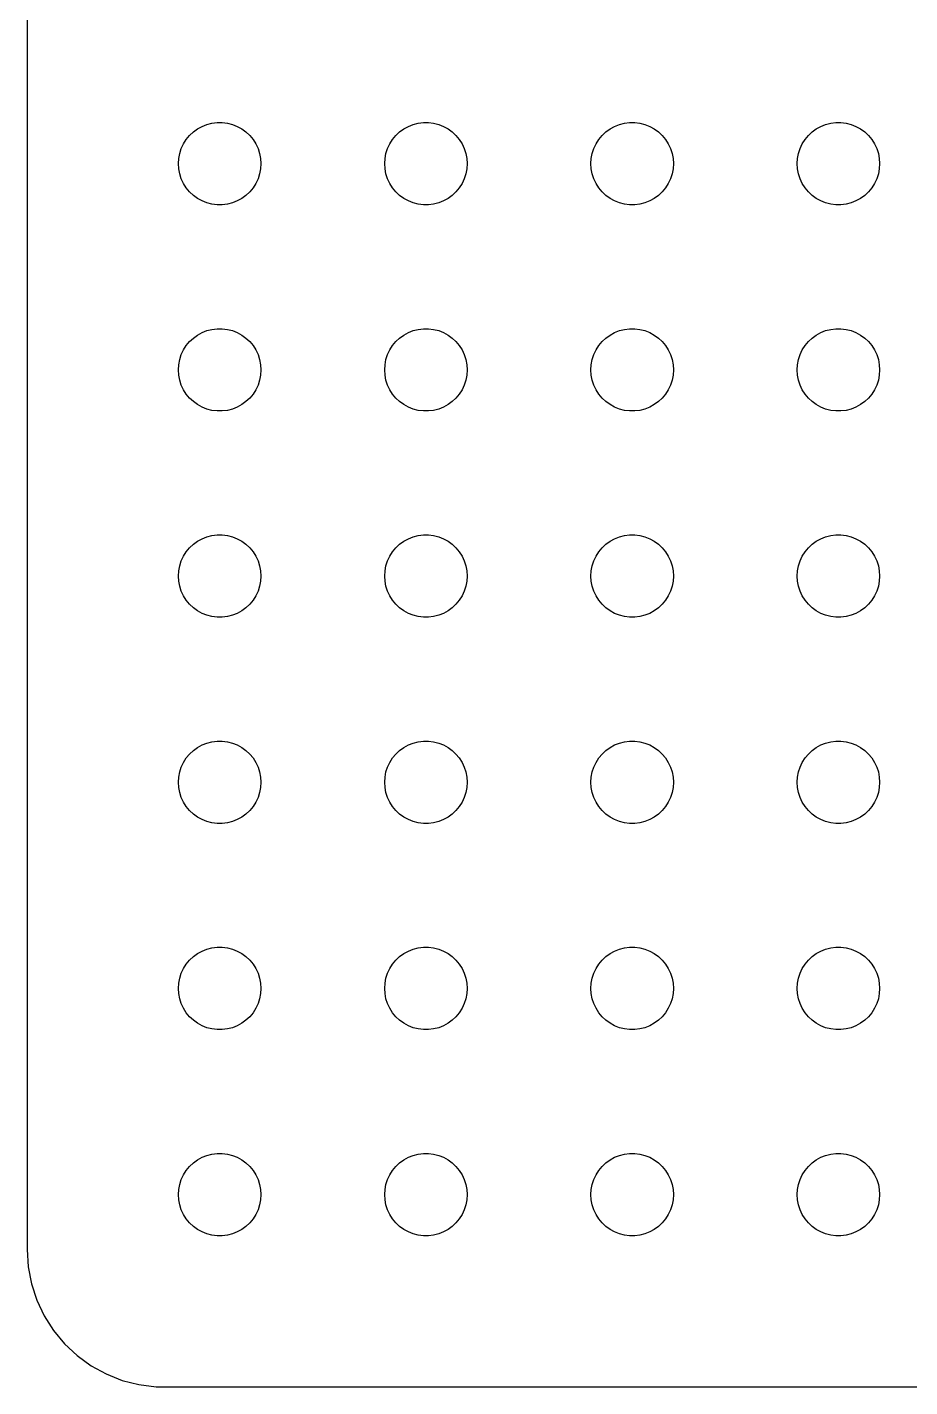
# Model space of a CAD drawing. Header units: metres. Extents: x -134 to 134, y 290 to 736.
# Drawn here: x -134.5 to -102.4, y 290.01 to 339.46 of the extents above; entities that cross this region are included whole.
import ezdxf

# ---------------------------------------------------------------- set-up
doc = ezdxf.new("R2010")
doc.units = ezdxf.units.M

msp = doc.modelspace()

# ---------------------------------------------------------------- linework, layer by layer
for p, q in [((-134.5, 389), (-134.5, 295)), ((-128.304, 335.766), (-128.139, 335.857)), ((-128.139, 335.857), (-127.964, 335.927)), ((-127.964, 335.927), (-127.781, 335.973)), ((-127.781, 335.973), (-127.594, 335.997)), ((-127.594, 335.997), (-127.406, 335.997)), ((-127.406, 335.997), (-127.219, 335.973)), ((-127.219, 335.973), (-127.036, 335.927)), ((-127.036, 335.927), (-126.861, 335.857)), ((-126.861, 335.857), (-126.696, 335.766)), ((-120.804, 335.766), (-120.639, 335.857)), ((-120.639, 335.857), (-120.464, 335.927)), ((-120.464, 335.927), (-120.281, 335.973)), ((-120.281, 335.973), (-120.094, 335.997)), ((-120.094, 335.997), (-119.906, 335.997)), ((-119.906, 335.997), (-119.719, 335.973)), ((-119.719, 335.973), (-119.536, 335.927)), ((-119.536, 335.927), (-119.361, 335.857)), ((-119.361, 335.857), (-119.196, 335.766)), ((-113.304, 335.766), (-113.139, 335.857)), ((-113.139, 335.857), (-112.964, 335.927)), ((-112.964, 335.927), (-112.781, 335.973)), ((-112.781, 335.973), (-112.594, 335.997)), ((-112.594, 335.997), (-112.406, 335.997)), ((-112.406, 335.997), (-112.219, 335.973)), ((-112.219, 335.973), (-112.036, 335.927)), ((-112.036, 335.927), (-111.861, 335.857)), ((-111.861, 335.857), (-111.696, 335.766)), ((-105.804, 335.766), (-105.639, 335.857)), ((-105.639, 335.857), (-105.464, 335.927)), ((-105.464, 335.927), (-105.281, 335.973)), ((-105.281, 335.973), (-105.094, 335.997)), ((-105.094, 335.997), (-104.906, 335.997)), ((-104.906, 335.997), (-104.719, 335.973)), ((-104.719, 335.973), (-104.536, 335.927)), ((-104.536, 335.927), (-104.361, 335.857)), ((-104.361, 335.857), (-104.196, 335.766)), ((-128.814, 335.223), (-128.714, 335.382)), ((-128.714, 335.382), (-128.593, 335.527)), ((-128.593, 335.527), (-128.456, 335.656)), ((-128.456, 335.656), (-128.304, 335.766)), ((-126.696, 335.766), (-126.544, 335.656)), ((-126.544, 335.656), (-126.407, 335.527)), ((-126.407, 335.527), (-126.286, 335.382)), ((-126.286, 335.382), (-126.186, 335.223)), ((-121.314, 335.223), (-121.214, 335.382)), ((-121.214, 335.382), (-121.093, 335.527)), ((-121.093, 335.527), (-120.956, 335.656)), ((-120.956, 335.656), (-120.804, 335.766)), ((-119.196, 335.766), (-119.044, 335.656)), ((-119.044, 335.656), (-118.907, 335.527)), ((-118.907, 335.527), (-118.786, 335.382)), ((-118.786, 335.382), (-118.686, 335.223)), ((-113.814, 335.223), (-113.714, 335.382)), ((-113.714, 335.382), (-113.593, 335.527)), ((-113.593, 335.527), (-113.456, 335.656)), ((-113.456, 335.656), (-113.304, 335.766)), ((-111.696, 335.766), (-111.544, 335.656)), ((-111.544, 335.656), (-111.407, 335.527)), ((-111.407, 335.527), (-111.286, 335.382)), ((-111.286, 335.382), (-111.186, 335.223)), ((-106.314, 335.223), (-106.214, 335.382)), ((-106.214, 335.382), (-106.093, 335.527)), ((-106.093, 335.527), (-105.956, 335.656)), ((-105.956, 335.656), (-105.804, 335.766)), ((-104.196, 335.766), (-104.044, 335.656)), ((-104.044, 335.656), (-103.907, 335.527)), ((-103.907, 335.527), (-103.786, 335.382)), ((-103.786, 335.382), (-103.686, 335.223)), ((-128.988, 334.688), (-128.953, 334.873)), ((-128.953, 334.873), (-128.895, 335.052)), ((-128.895, 335.052), (-128.814, 335.223)), ((-126.186, 335.223), (-126.105, 335.052)), ((-126.105, 335.052), (-126.047, 334.873)), ((-126.047, 334.873), (-126.012, 334.688)), ((-121.488, 334.688), (-121.453, 334.873)), ((-121.453, 334.873), (-121.395, 335.052)), ((-121.395, 335.052), (-121.314, 335.223)), ((-118.686, 335.223), (-118.605, 335.052)), ((-118.605, 335.052), (-118.547, 334.873)), ((-118.547, 334.873), (-118.512, 334.688)), ((-113.988, 334.688), (-113.953, 334.873)), ((-113.953, 334.873), (-113.895, 335.052)), ((-113.895, 335.052), (-113.814, 335.223)), ((-111.186, 335.223), (-111.105, 335.052)), ((-111.105, 335.052), (-111.047, 334.873)), ((-111.047, 334.873), (-111.012, 334.688)), ((-106.488, 334.688), (-106.453, 334.873)), ((-106.453, 334.873), (-106.395, 335.052)), ((-106.395, 335.052), (-106.314, 335.223)), ((-103.686, 335.223), (-103.605, 335.052)), ((-103.605, 335.052), (-103.547, 334.873)), ((-103.547, 334.873), (-103.512, 334.688)), ((-129, 334.5), (-128.988, 334.688)), ((-128.988, 334.312), (-129, 334.5)), ((-128.953, 334.127), (-128.988, 334.312)), ((-126.012, 334.312), (-126.047, 334.127)), ((-126.012, 334.688), (-126, 334.5)), ((-126, 334.5), (-126.012, 334.312)), ((-121.5, 334.5), (-121.488, 334.688)), ((-121.488, 334.312), (-121.5, 334.5)), ((-121.453, 334.127), (-121.488, 334.312)), ((-118.512, 334.312), (-118.547, 334.127)), ((-118.512, 334.688), (-118.5, 334.5)), ((-118.5, 334.5), (-118.512, 334.312)), ((-114, 334.5), (-113.988, 334.688)), ((-113.988, 334.312), (-114, 334.5)), ((-113.953, 334.127), (-113.988, 334.312)), ((-111.012, 334.312), (-111.047, 334.127)), ((-111.012, 334.688), (-111, 334.5)), ((-111, 334.5), (-111.012, 334.312)), ((-106.5, 334.5), (-106.488, 334.688)), ((-106.488, 334.312), (-106.5, 334.5)), ((-106.453, 334.127), (-106.488, 334.312)), ((-103.512, 334.312), (-103.547, 334.127)), ((-103.512, 334.688), (-103.5, 334.5)), ((-103.5, 334.5), (-103.512, 334.312)), ((-128.895, 333.948), (-128.953, 334.127)), ((-128.814, 333.777), (-128.895, 333.948)), ((-126.105, 333.948), (-126.186, 333.777)), ((-126.047, 334.127), (-126.105, 333.948)), ((-121.395, 333.948), (-121.453, 334.127)), ((-121.314, 333.777), (-121.395, 333.948)), ((-118.605, 333.948), (-118.686, 333.777)), ((-118.547, 334.127), (-118.605, 333.948)), ((-113.895, 333.948), (-113.953, 334.127)), ((-113.814, 333.777), (-113.895, 333.948)), ((-111.105, 333.948), (-111.186, 333.777)), ((-111.047, 334.127), (-111.105, 333.948)), ((-106.395, 333.948), (-106.453, 334.127)), ((-106.314, 333.777), (-106.395, 333.948)), ((-103.605, 333.948), (-103.686, 333.777)), ((-103.547, 334.127), (-103.605, 333.948)), ((-128.714, 333.618), (-128.814, 333.777)), ((-128.593, 333.473), (-128.714, 333.618)), ((-128.456, 333.344), (-128.593, 333.473)), ((-128.304, 333.234), (-128.456, 333.344)), ((-126.544, 333.344), (-126.696, 333.234)), ((-126.407, 333.473), (-126.544, 333.344)), ((-126.286, 333.618), (-126.407, 333.473)), ((-126.186, 333.777), (-126.286, 333.618)), ((-121.214, 333.618), (-121.314, 333.777)), ((-121.093, 333.473), (-121.214, 333.618)), ((-120.956, 333.344), (-121.093, 333.473)), ((-120.804, 333.234), (-120.956, 333.344)), ((-119.044, 333.344), (-119.196, 333.234)), ((-118.907, 333.473), (-119.044, 333.344)), ((-118.786, 333.618), (-118.907, 333.473)), ((-118.686, 333.777), (-118.786, 333.618)), ((-113.714, 333.618), (-113.814, 333.777)), ((-113.593, 333.473), (-113.714, 333.618)), ((-113.456, 333.344), (-113.593, 333.473)), ((-113.304, 333.234), (-113.456, 333.344)), ((-111.544, 333.344), (-111.696, 333.234)), ((-111.407, 333.473), (-111.544, 333.344)), ((-111.286, 333.618), (-111.407, 333.473)), ((-111.186, 333.777), (-111.286, 333.618)), ((-106.214, 333.618), (-106.314, 333.777)), ((-106.093, 333.473), (-106.214, 333.618)), ((-105.956, 333.344), (-106.093, 333.473)), ((-105.804, 333.234), (-105.956, 333.344)), ((-104.044, 333.344), (-104.196, 333.234)), ((-103.907, 333.473), (-104.044, 333.344)), ((-103.786, 333.618), (-103.907, 333.473)), ((-103.686, 333.777), (-103.786, 333.618)), ((-128.139, 333.143), (-128.304, 333.234)), ((-127.964, 333.073), (-128.139, 333.143)), ((-127.781, 333.027), (-127.964, 333.073)), ((-127.594, 333.003), (-127.781, 333.027)), ((-127.406, 333.003), (-127.594, 333.003)), ((-127.219, 333.027), (-127.406, 333.003)), ((-127.036, 333.073), (-127.219, 333.027)), ((-126.861, 333.143), (-127.036, 333.073)), ((-126.696, 333.234), (-126.861, 333.143)), ((-120.639, 333.143), (-120.804, 333.234)), ((-120.464, 333.073), (-120.639, 333.143)), ((-120.281, 333.027), (-120.464, 333.073)), ((-120.094, 333.003), (-120.281, 333.027)), ((-119.906, 333.003), (-120.094, 333.003)), ((-119.719, 333.027), (-119.906, 333.003)), ((-119.536, 333.073), (-119.719, 333.027)), ((-119.361, 333.143), (-119.536, 333.073)), ((-119.196, 333.234), (-119.361, 333.143)), ((-113.139, 333.143), (-113.304, 333.234)), ((-112.964, 333.073), (-113.139, 333.143)), ((-112.781, 333.027), (-112.964, 333.073)), ((-112.594, 333.003), (-112.781, 333.027)), ((-112.406, 333.003), (-112.594, 333.003)), ((-112.219, 333.027), (-112.406, 333.003)), ((-112.036, 333.073), (-112.219, 333.027)), ((-111.861, 333.143), (-112.036, 333.073)), ((-111.696, 333.234), (-111.861, 333.143)), ((-105.639, 333.143), (-105.804, 333.234)), ((-105.464, 333.073), (-105.639, 333.143)), ((-105.281, 333.027), (-105.464, 333.073)), ((-105.094, 333.003), (-105.281, 333.027)), ((-104.906, 333.003), (-105.094, 333.003)), ((-104.719, 333.027), (-104.906, 333.003)), ((-104.536, 333.073), (-104.719, 333.027)), ((-104.361, 333.143), (-104.536, 333.073)), ((-104.196, 333.234), (-104.361, 333.143)), ((-128.139, 328.357), (-127.964, 328.427)), ((-127.964, 328.427), (-127.781, 328.473)), ((-127.781, 328.473), (-127.594, 328.497)), ((-127.594, 328.497), (-127.406, 328.497)), ((-127.406, 328.497), (-127.219, 328.473)), ((-127.219, 328.473), (-127.036, 328.427)), ((-127.036, 328.427), (-126.861, 328.357)), ((-120.639, 328.357), (-120.464, 328.427)), ((-120.464, 328.427), (-120.281, 328.473)), ((-120.281, 328.473), (-120.094, 328.497)), ((-120.094, 328.497), (-119.906, 328.497)), ((-119.906, 328.497), (-119.719, 328.473)), ((-119.719, 328.473), (-119.536, 328.427)), ((-119.536, 328.427), (-119.361, 328.357)), ((-113.139, 328.357), (-112.964, 328.427)), ((-112.964, 328.427), (-112.781, 328.473)), ((-112.781, 328.473), (-112.594, 328.497)), ((-112.594, 328.497), (-112.406, 328.497)), ((-112.406, 328.497), (-112.219, 328.473)), ((-112.219, 328.473), (-112.036, 328.427)), ((-112.036, 328.427), (-111.861, 328.357)), ((-105.639, 328.357), (-105.464, 328.427)), ((-105.464, 328.427), (-105.281, 328.473)), ((-105.281, 328.473), (-105.094, 328.497)), ((-105.094, 328.497), (-104.906, 328.497)), ((-104.906, 328.497), (-104.719, 328.473)), ((-104.719, 328.473), (-104.536, 328.427)), ((-104.536, 328.427), (-104.361, 328.357)), ((-128.814, 327.723), (-128.714, 327.882)), ((-128.714, 327.882), (-128.593, 328.027)), ((-128.593, 328.027), (-128.456, 328.156)), ((-128.456, 328.156), (-128.304, 328.266)), ((-128.304, 328.266), (-128.139, 328.357)), ((-126.861, 328.357), (-126.696, 328.266)), ((-126.696, 328.266), (-126.544, 328.156)), ((-126.544, 328.156), (-126.407, 328.027)), ((-126.407, 328.027), (-126.286, 327.882)), ((-126.286, 327.882), (-126.186, 327.723)), ((-121.314, 327.723), (-121.214, 327.882)), ((-121.214, 327.882), (-121.093, 328.027)), ((-121.093, 328.027), (-120.956, 328.156)), ((-120.956, 328.156), (-120.804, 328.266)), ((-120.804, 328.266), (-120.639, 328.357)), ((-119.361, 328.357), (-119.196, 328.266)), ((-119.196, 328.266), (-119.044, 328.156)), ((-119.044, 328.156), (-118.907, 328.027)), ((-118.907, 328.027), (-118.786, 327.882)), ((-118.786, 327.882), (-118.686, 327.723)), ((-113.814, 327.723), (-113.714, 327.882)), ((-113.714, 327.882), (-113.593, 328.027)), ((-113.593, 328.027), (-113.456, 328.156)), ((-113.456, 328.156), (-113.304, 328.266)), ((-113.304, 328.266), (-113.139, 328.357)), ((-111.861, 328.357), (-111.696, 328.266)), ((-111.696, 328.266), (-111.544, 328.156)), ((-111.544, 328.156), (-111.407, 328.027)), ((-111.407, 328.027), (-111.286, 327.882)), ((-111.286, 327.882), (-111.186, 327.723)), ((-106.314, 327.723), (-106.214, 327.882)), ((-106.214, 327.882), (-106.093, 328.027)), ((-106.093, 328.027), (-105.956, 328.156)), ((-105.956, 328.156), (-105.804, 328.266)), ((-105.804, 328.266), (-105.639, 328.357)), ((-104.361, 328.357), (-104.196, 328.266)), ((-104.196, 328.266), (-104.044, 328.156)), ((-104.044, 328.156), (-103.907, 328.027)), ((-103.907, 328.027), (-103.786, 327.882)), ((-103.786, 327.882), (-103.686, 327.723)), ((-128.953, 327.373), (-128.895, 327.552)), ((-128.895, 327.552), (-128.814, 327.723)), ((-126.186, 327.723), (-126.105, 327.552)), ((-126.105, 327.552), (-126.047, 327.373)), ((-121.453, 327.373), (-121.395, 327.552)), ((-121.395, 327.552), (-121.314, 327.723)), ((-118.686, 327.723), (-118.605, 327.552)), ((-118.605, 327.552), (-118.547, 327.373)), ((-113.953, 327.373), (-113.895, 327.552)), ((-113.895, 327.552), (-113.814, 327.723)), ((-111.186, 327.723), (-111.105, 327.552)), ((-111.105, 327.552), (-111.047, 327.373)), ((-106.453, 327.373), (-106.395, 327.552)), ((-106.395, 327.552), (-106.314, 327.723)), ((-103.686, 327.723), (-103.605, 327.552)), ((-103.605, 327.552), (-103.547, 327.373)), ((-129, 327), (-128.988, 327.188)), ((-128.988, 326.812), (-129, 327)), ((-128.988, 327.188), (-128.953, 327.373)), ((-126.047, 327.373), (-126.012, 327.188)), ((-126.012, 327.188), (-126, 327)), ((-126, 327), (-126.012, 326.812)), ((-121.5, 327), (-121.488, 327.188)), ((-121.488, 326.812), (-121.5, 327)), ((-121.488, 327.188), (-121.453, 327.373)), ((-118.547, 327.373), (-118.512, 327.188)), ((-118.512, 327.188), (-118.5, 327)), ((-118.5, 327), (-118.512, 326.812)), ((-114, 327), (-113.988, 327.188)), ((-113.988, 326.812), (-114, 327)), ((-113.988, 327.188), (-113.953, 327.373)), ((-111.047, 327.373), (-111.012, 327.188)), ((-111.012, 327.188), (-111, 327)), ((-111, 327), (-111.012, 326.812)), ((-106.5, 327), (-106.488, 327.188)), ((-106.488, 326.812), (-106.5, 327)), ((-106.488, 327.188), (-106.453, 327.373)), ((-103.547, 327.373), (-103.512, 327.188)), ((-103.512, 327.188), (-103.5, 327)), ((-103.5, 327), (-103.512, 326.812)), ((-128.953, 326.627), (-128.988, 326.812)), ((-128.895, 326.448), (-128.953, 326.627)), ((-128.814, 326.277), (-128.895, 326.448)), ((-126.105, 326.448), (-126.186, 326.277)), ((-126.047, 326.627), (-126.105, 326.448)), ((-126.012, 326.812), (-126.047, 326.627)), ((-121.453, 326.627), (-121.488, 326.812)), ((-121.395, 326.448), (-121.453, 326.627)), ((-121.314, 326.277), (-121.395, 326.448)), ((-118.605, 326.448), (-118.686, 326.277)), ((-118.547, 326.627), (-118.605, 326.448)), ((-118.512, 326.812), (-118.547, 326.627)), ((-113.953, 326.627), (-113.988, 326.812)), ((-113.895, 326.448), (-113.953, 326.627)), ((-113.814, 326.277), (-113.895, 326.448)), ((-111.105, 326.448), (-111.186, 326.277)), ((-111.047, 326.627), (-111.105, 326.448)), ((-111.012, 326.812), (-111.047, 326.627)), ((-106.453, 326.627), (-106.488, 326.812)), ((-106.395, 326.448), (-106.453, 326.627)), ((-106.314, 326.277), (-106.395, 326.448)), ((-103.605, 326.448), (-103.686, 326.277)), ((-103.547, 326.627), (-103.605, 326.448)), ((-103.512, 326.812), (-103.547, 326.627)), ((-128.714, 326.118), (-128.814, 326.277)), ((-128.593, 325.973), (-128.714, 326.118)), ((-128.456, 325.844), (-128.593, 325.973)), ((-126.407, 325.973), (-126.544, 325.844)), ((-126.286, 326.118), (-126.407, 325.973)), ((-126.186, 326.277), (-126.286, 326.118)), ((-121.214, 326.118), (-121.314, 326.277)), ((-121.093, 325.973), (-121.214, 326.118)), ((-120.956, 325.844), (-121.093, 325.973)), ((-118.907, 325.973), (-119.044, 325.844)), ((-118.786, 326.118), (-118.907, 325.973)), ((-118.686, 326.277), (-118.786, 326.118)), ((-113.714, 326.118), (-113.814, 326.277)), ((-113.593, 325.973), (-113.714, 326.118)), ((-113.456, 325.844), (-113.593, 325.973)), ((-111.407, 325.973), (-111.544, 325.844)), ((-111.286, 326.118), (-111.407, 325.973)), ((-111.186, 326.277), (-111.286, 326.118)), ((-106.214, 326.118), (-106.314, 326.277)), ((-106.093, 325.973), (-106.214, 326.118)), ((-105.956, 325.844), (-106.093, 325.973)), ((-103.907, 325.973), (-104.044, 325.844)), ((-103.786, 326.118), (-103.907, 325.973)), ((-103.686, 326.277), (-103.786, 326.118)), ((-128.304, 325.734), (-128.456, 325.844)), ((-128.139, 325.643), (-128.304, 325.734)), ((-127.964, 325.573), (-128.139, 325.643)), ((-127.781, 325.527), (-127.964, 325.573)), ((-127.594, 325.503), (-127.781, 325.527)), ((-127.406, 325.503), (-127.594, 325.503)), ((-127.219, 325.527), (-127.406, 325.503)), ((-127.036, 325.573), (-127.219, 325.527)), ((-126.861, 325.643), (-127.036, 325.573)), ((-126.696, 325.734), (-126.861, 325.643)), ((-126.544, 325.844), (-126.696, 325.734)), ((-120.804, 325.734), (-120.956, 325.844)), ((-120.639, 325.643), (-120.804, 325.734)), ((-120.464, 325.573), (-120.639, 325.643)), ((-120.281, 325.527), (-120.464, 325.573)), ((-120.094, 325.503), (-120.281, 325.527)), ((-119.906, 325.503), (-120.094, 325.503)), ((-119.719, 325.527), (-119.906, 325.503)), ((-119.536, 325.573), (-119.719, 325.527)), ((-119.361, 325.643), (-119.536, 325.573)), ((-119.196, 325.734), (-119.361, 325.643)), ((-119.044, 325.844), (-119.196, 325.734)), ((-113.304, 325.734), (-113.456, 325.844)), ((-113.139, 325.643), (-113.304, 325.734)), ((-112.964, 325.573), (-113.139, 325.643)), ((-112.781, 325.527), (-112.964, 325.573)), ((-112.594, 325.503), (-112.781, 325.527)), ((-112.406, 325.503), (-112.594, 325.503)), ((-112.219, 325.527), (-112.406, 325.503)), ((-112.036, 325.573), (-112.219, 325.527)), ((-111.861, 325.643), (-112.036, 325.573)), ((-111.696, 325.734), (-111.861, 325.643)), ((-111.544, 325.844), (-111.696, 325.734)), ((-105.804, 325.734), (-105.956, 325.844)), ((-105.639, 325.643), (-105.804, 325.734)), ((-105.464, 325.573), (-105.639, 325.643)), ((-105.281, 325.527), (-105.464, 325.573)), ((-105.094, 325.503), (-105.281, 325.527)), ((-104.906, 325.503), (-105.094, 325.503)), ((-104.719, 325.527), (-104.906, 325.503)), ((-104.536, 325.573), (-104.719, 325.527)), ((-104.361, 325.643), (-104.536, 325.573)), ((-104.196, 325.734), (-104.361, 325.643)), ((-104.044, 325.844), (-104.196, 325.734)), ((-127.964, 320.927), (-127.781, 320.973)), ((-127.781, 320.973), (-127.594, 320.997)), ((-127.594, 320.997), (-127.406, 320.997)), ((-127.406, 320.997), (-127.219, 320.973)), ((-127.219, 320.973), (-127.036, 320.927)), ((-120.464, 320.927), (-120.281, 320.973)), ((-120.281, 320.973), (-120.094, 320.997)), ((-120.094, 320.997), (-119.906, 320.997)), ((-119.906, 320.997), (-119.719, 320.973)), ((-119.719, 320.973), (-119.536, 320.927)), ((-112.964, 320.927), (-112.781, 320.973)), ((-112.781, 320.973), (-112.594, 320.997)), ((-112.594, 320.997), (-112.406, 320.997)), ((-112.406, 320.997), (-112.219, 320.973)), ((-112.219, 320.973), (-112.036, 320.927)), ((-105.464, 320.927), (-105.281, 320.973)), ((-105.281, 320.973), (-105.094, 320.997)), ((-105.094, 320.997), (-104.906, 320.997)), ((-104.906, 320.997), (-104.719, 320.973)), ((-104.719, 320.973), (-104.536, 320.927)), ((-128.714, 320.382), (-128.593, 320.527)), ((-128.593, 320.527), (-128.456, 320.656)), ((-128.456, 320.656), (-128.304, 320.766)), ((-128.304, 320.766), (-128.139, 320.857)), ((-128.139, 320.857), (-127.964, 320.927)), ((-127.036, 320.927), (-126.861, 320.857)), ((-126.861, 320.857), (-126.696, 320.766)), ((-126.696, 320.766), (-126.544, 320.656)), ((-126.544, 320.656), (-126.407, 320.527)), ((-126.407, 320.527), (-126.286, 320.382)), ((-121.214, 320.382), (-121.093, 320.527)), ((-121.093, 320.527), (-120.956, 320.656)), ((-120.956, 320.656), (-120.804, 320.766)), ((-120.804, 320.766), (-120.639, 320.857)), ((-120.639, 320.857), (-120.464, 320.927)), ((-119.536, 320.927), (-119.361, 320.857)), ((-119.361, 320.857), (-119.196, 320.766)), ((-119.196, 320.766), (-119.044, 320.656)), ((-119.044, 320.656), (-118.907, 320.527)), ((-118.907, 320.527), (-118.786, 320.382)), ((-113.714, 320.382), (-113.593, 320.527)), ((-113.593, 320.527), (-113.456, 320.656)), ((-113.456, 320.656), (-113.304, 320.766)), ((-113.304, 320.766), (-113.139, 320.857)), ((-113.139, 320.857), (-112.964, 320.927)), ((-112.036, 320.927), (-111.861, 320.857)), ((-111.861, 320.857), (-111.696, 320.766)), ((-111.696, 320.766), (-111.544, 320.656)), ((-111.544, 320.656), (-111.407, 320.527)), ((-111.407, 320.527), (-111.286, 320.382)), ((-106.214, 320.382), (-106.093, 320.527)), ((-106.093, 320.527), (-105.956, 320.656)), ((-105.956, 320.656), (-105.804, 320.766)), ((-105.804, 320.766), (-105.639, 320.857)), ((-105.639, 320.857), (-105.464, 320.927)), ((-104.536, 320.927), (-104.361, 320.857)), ((-104.361, 320.857), (-104.196, 320.766)), ((-104.196, 320.766), (-104.044, 320.656)), ((-104.044, 320.656), (-103.907, 320.527)), ((-103.907, 320.527), (-103.786, 320.382)), ((-128.953, 319.873), (-128.895, 320.052)), ((-128.895, 320.052), (-128.814, 320.223)), ((-128.814, 320.223), (-128.714, 320.382)), ((-126.286, 320.382), (-126.186, 320.223)), ((-126.186, 320.223), (-126.105, 320.052)), ((-126.105, 320.052), (-126.047, 319.873)), ((-121.453, 319.873), (-121.395, 320.052)), ((-121.395, 320.052), (-121.314, 320.223)), ((-121.314, 320.223), (-121.214, 320.382)), ((-118.786, 320.382), (-118.686, 320.223)), ((-118.686, 320.223), (-118.605, 320.052)), ((-118.605, 320.052), (-118.547, 319.873)), ((-113.953, 319.873), (-113.895, 320.052)), ((-113.895, 320.052), (-113.814, 320.223)), ((-113.814, 320.223), (-113.714, 320.382)), ((-111.286, 320.382), (-111.186, 320.223)), ((-111.186, 320.223), (-111.105, 320.052)), ((-111.105, 320.052), (-111.047, 319.873)), ((-106.453, 319.873), (-106.395, 320.052)), ((-106.395, 320.052), (-106.314, 320.223)), ((-106.314, 320.223), (-106.214, 320.382)), ((-103.786, 320.382), (-103.686, 320.223)), ((-103.686, 320.223), (-103.605, 320.052)), ((-103.605, 320.052), (-103.547, 319.873)), ((-129, 319.5), (-128.988, 319.688)), ((-128.988, 319.312), (-129, 319.5)), ((-128.988, 319.688), (-128.953, 319.873)), ((-126.047, 319.873), (-126.012, 319.688)), ((-126.012, 319.688), (-126, 319.5)), ((-126, 319.5), (-126.012, 319.312)), ((-121.5, 319.5), (-121.488, 319.688)), ((-121.488, 319.312), (-121.5, 319.5)), ((-121.488, 319.688), (-121.453, 319.873)), ((-118.547, 319.873), (-118.512, 319.688)), ((-118.512, 319.688), (-118.5, 319.5)), ((-118.5, 319.5), (-118.512, 319.312)), ((-114, 319.5), (-113.988, 319.688)), ((-113.988, 319.312), (-114, 319.5)), ((-113.988, 319.688), (-113.953, 319.873)), ((-111.047, 319.873), (-111.012, 319.688)), ((-111.012, 319.688), (-111, 319.5)), ((-111, 319.5), (-111.012, 319.312)), ((-106.5, 319.5), (-106.488, 319.688)), ((-106.488, 319.312), (-106.5, 319.5)), ((-106.488, 319.688), (-106.453, 319.873)), ((-103.547, 319.873), (-103.512, 319.688)), ((-103.512, 319.688), (-103.5, 319.5)), ((-103.5, 319.5), (-103.512, 319.312)), ((-128.953, 319.127), (-128.988, 319.312)), ((-128.895, 318.948), (-128.953, 319.127)), ((-126.047, 319.127), (-126.105, 318.948)), ((-126.012, 319.312), (-126.047, 319.127)), ((-121.453, 319.127), (-121.488, 319.312)), ((-121.395, 318.948), (-121.453, 319.127)), ((-118.547, 319.127), (-118.605, 318.948)), ((-118.512, 319.312), (-118.547, 319.127)), ((-113.953, 319.127), (-113.988, 319.312)), ((-113.895, 318.948), (-113.953, 319.127)), ((-111.047, 319.127), (-111.105, 318.948)), ((-111.012, 319.312), (-111.047, 319.127)), ((-106.453, 319.127), (-106.488, 319.312)), ((-106.395, 318.948), (-106.453, 319.127)), ((-103.547, 319.127), (-103.605, 318.948)), ((-103.512, 319.312), (-103.547, 319.127)), ((-128.814, 318.777), (-128.895, 318.948)), ((-128.714, 318.618), (-128.814, 318.777)), ((-128.593, 318.473), (-128.714, 318.618)), ((-126.286, 318.618), (-126.407, 318.473)), ((-126.186, 318.777), (-126.286, 318.618)), ((-126.105, 318.948), (-126.186, 318.777)), ((-121.314, 318.777), (-121.395, 318.948)), ((-121.214, 318.618), (-121.314, 318.777)), ((-121.093, 318.473), (-121.214, 318.618)), ((-118.786, 318.618), (-118.907, 318.473)), ((-118.686, 318.777), (-118.786, 318.618)), ((-118.605, 318.948), (-118.686, 318.777)), ((-113.814, 318.777), (-113.895, 318.948)), ((-113.714, 318.618), (-113.814, 318.777)), ((-113.593, 318.473), (-113.714, 318.618)), ((-111.286, 318.618), (-111.407, 318.473)), ((-111.186, 318.777), (-111.286, 318.618)), ((-111.105, 318.948), (-111.186, 318.777)), ((-106.314, 318.777), (-106.395, 318.948)), ((-106.214, 318.618), (-106.314, 318.777)), ((-106.093, 318.473), (-106.214, 318.618)), ((-103.786, 318.618), (-103.907, 318.473)), ((-103.686, 318.777), (-103.786, 318.618)), ((-103.605, 318.948), (-103.686, 318.777)), ((-128.456, 318.344), (-128.593, 318.473)), ((-128.304, 318.234), (-128.456, 318.344)), ((-128.139, 318.143), (-128.304, 318.234)), ((-127.964, 318.073), (-128.139, 318.143)), ((-127.781, 318.027), (-127.964, 318.073)), ((-127.594, 318.003), (-127.781, 318.027)), ((-127.406, 318.003), (-127.594, 318.003)), ((-127.219, 318.027), (-127.406, 318.003)), ((-127.036, 318.073), (-127.219, 318.027)), ((-126.861, 318.143), (-127.036, 318.073)), ((-126.696, 318.234), (-126.861, 318.143)), ((-126.544, 318.344), (-126.696, 318.234)), ((-126.407, 318.473), (-126.544, 318.344)), ((-120.956, 318.344), (-121.093, 318.473)), ((-120.804, 318.234), (-120.956, 318.344)), ((-120.639, 318.143), (-120.804, 318.234)), ((-120.464, 318.073), (-120.639, 318.143)), ((-120.281, 318.027), (-120.464, 318.073)), ((-120.094, 318.003), (-120.281, 318.027)), ((-119.906, 318.003), (-120.094, 318.003)), ((-119.719, 318.027), (-119.906, 318.003)), ((-119.536, 318.073), (-119.719, 318.027)), ((-119.361, 318.143), (-119.536, 318.073)), ((-119.196, 318.234), (-119.361, 318.143)), ((-119.044, 318.344), (-119.196, 318.234)), ((-118.907, 318.473), (-119.044, 318.344)), ((-113.456, 318.344), (-113.593, 318.473)), ((-113.304, 318.234), (-113.456, 318.344)), ((-113.139, 318.143), (-113.304, 318.234)), ((-112.964, 318.073), (-113.139, 318.143)), ((-112.781, 318.027), (-112.964, 318.073)), ((-112.594, 318.003), (-112.781, 318.027)), ((-112.406, 318.003), (-112.594, 318.003)), ((-112.219, 318.027), (-112.406, 318.003)), ((-112.036, 318.073), (-112.219, 318.027)), ((-111.861, 318.143), (-112.036, 318.073)), ((-111.696, 318.234), (-111.861, 318.143)), ((-111.544, 318.344), (-111.696, 318.234)), ((-111.407, 318.473), (-111.544, 318.344)), ((-105.956, 318.344), (-106.093, 318.473)), ((-105.804, 318.234), (-105.956, 318.344)), ((-105.639, 318.143), (-105.804, 318.234)), ((-105.464, 318.073), (-105.639, 318.143)), ((-105.281, 318.027), (-105.464, 318.073)), ((-105.094, 318.003), (-105.281, 318.027)), ((-104.906, 318.003), (-105.094, 318.003)), ((-104.719, 318.027), (-104.906, 318.003)), ((-104.536, 318.073), (-104.719, 318.027)), ((-104.361, 318.143), (-104.536, 318.073)), ((-104.196, 318.234), (-104.361, 318.143)), ((-104.044, 318.344), (-104.196, 318.234)), ((-103.907, 318.473), (-104.044, 318.344)), ((-128.593, 313.027), (-128.456, 313.156)), ((-128.456, 313.156), (-128.304, 313.266)), ((-128.304, 313.266), (-128.139, 313.357)), ((-128.139, 313.357), (-127.964, 313.427)), ((-127.964, 313.427), (-127.781, 313.473)), ((-127.781, 313.473), (-127.594, 313.497)), ((-127.594, 313.497), (-127.406, 313.497)), ((-127.406, 313.497), (-127.219, 313.473)), ((-127.219, 313.473), (-127.036, 313.427)), ((-127.036, 313.427), (-126.861, 313.357)), ((-126.861, 313.357), (-126.696, 313.266)), ((-126.696, 313.266), (-126.544, 313.156)), ((-126.544, 313.156), (-126.407, 313.027)), ((-121.093, 313.027), (-120.956, 313.156)), ((-120.956, 313.156), (-120.804, 313.266)), ((-120.804, 313.266), (-120.639, 313.357)), ((-120.639, 313.357), (-120.464, 313.427)), ((-120.464, 313.427), (-120.281, 313.473)), ((-120.281, 313.473), (-120.094, 313.497)), ((-120.094, 313.497), (-119.906, 313.497)), ((-119.906, 313.497), (-119.719, 313.473)), ((-119.719, 313.473), (-119.536, 313.427)), ((-119.536, 313.427), (-119.361, 313.357)), ((-119.361, 313.357), (-119.196, 313.266)), ((-119.196, 313.266), (-119.044, 313.156)), ((-119.044, 313.156), (-118.907, 313.027)), ((-113.593, 313.027), (-113.456, 313.156)), ((-113.456, 313.156), (-113.304, 313.266)), ((-113.304, 313.266), (-113.139, 313.357)), ((-113.139, 313.357), (-112.964, 313.427)), ((-112.964, 313.427), (-112.781, 313.473)), ((-112.781, 313.473), (-112.594, 313.497)), ((-112.594, 313.497), (-112.406, 313.497)), ((-112.406, 313.497), (-112.219, 313.473)), ((-112.219, 313.473), (-112.036, 313.427)), ((-112.036, 313.427), (-111.861, 313.357)), ((-111.861, 313.357), (-111.696, 313.266)), ((-111.696, 313.266), (-111.544, 313.156)), ((-111.544, 313.156), (-111.407, 313.027)), ((-106.093, 313.027), (-105.956, 313.156)), ((-105.956, 313.156), (-105.804, 313.266)), ((-105.804, 313.266), (-105.639, 313.357)), ((-105.639, 313.357), (-105.464, 313.427)), ((-105.464, 313.427), (-105.281, 313.473)), ((-105.281, 313.473), (-105.094, 313.497)), ((-105.094, 313.497), (-104.906, 313.497)), ((-104.906, 313.497), (-104.719, 313.473)), ((-104.719, 313.473), (-104.536, 313.427)), ((-104.536, 313.427), (-104.361, 313.357)), ((-104.361, 313.357), (-104.196, 313.266)), ((-104.196, 313.266), (-104.044, 313.156)), ((-104.044, 313.156), (-103.907, 313.027)), ((-128.953, 312.373), (-128.895, 312.552)), ((-128.895, 312.552), (-128.814, 312.723)), ((-128.814, 312.723), (-128.714, 312.882)), ((-128.714, 312.882), (-128.593, 313.027)), ((-126.407, 313.027), (-126.286, 312.882)), ((-126.286, 312.882), (-126.186, 312.723)), ((-126.186, 312.723), (-126.105, 312.552)), ((-126.105, 312.552), (-126.047, 312.373)), ((-121.453, 312.373), (-121.395, 312.552)), ((-121.395, 312.552), (-121.314, 312.723)), ((-121.314, 312.723), (-121.214, 312.882)), ((-121.214, 312.882), (-121.093, 313.027)), ((-118.907, 313.027), (-118.786, 312.882)), ((-118.786, 312.882), (-118.686, 312.723)), ((-118.686, 312.723), (-118.605, 312.552)), ((-118.605, 312.552), (-118.547, 312.373)), ((-113.953, 312.373), (-113.895, 312.552)), ((-113.895, 312.552), (-113.814, 312.723)), ((-113.814, 312.723), (-113.714, 312.882)), ((-113.714, 312.882), (-113.593, 313.027)), ((-111.407, 313.027), (-111.286, 312.882)), ((-111.286, 312.882), (-111.186, 312.723)), ((-111.186, 312.723), (-111.105, 312.552)), ((-111.105, 312.552), (-111.047, 312.373)), ((-106.453, 312.373), (-106.395, 312.552)), ((-106.395, 312.552), (-106.314, 312.723)), ((-106.314, 312.723), (-106.214, 312.882)), ((-106.214, 312.882), (-106.093, 313.027)), ((-103.907, 313.027), (-103.786, 312.882)), ((-103.786, 312.882), (-103.686, 312.723)), ((-103.686, 312.723), (-103.605, 312.552)), ((-103.605, 312.552), (-103.547, 312.373)), ((-129, 312), (-128.988, 312.188)), ((-128.988, 312.188), (-128.953, 312.373)), ((-126.047, 312.373), (-126.012, 312.188)), ((-126.012, 312.188), (-126, 312)), ((-121.5, 312), (-121.488, 312.188)), ((-121.488, 312.188), (-121.453, 312.373)), ((-118.547, 312.373), (-118.512, 312.188)), ((-118.512, 312.188), (-118.5, 312)), ((-114, 312), (-113.988, 312.188)), ((-113.988, 312.188), (-113.953, 312.373)), ((-111.047, 312.373), (-111.012, 312.188)), ((-111.012, 312.188), (-111, 312)), ((-106.5, 312), (-106.488, 312.188)), ((-106.488, 312.188), (-106.453, 312.373)), ((-103.547, 312.373), (-103.512, 312.188)), ((-103.512, 312.188), (-103.5, 312)), ((-128.988, 311.812), (-129, 312)), ((-128.953, 311.627), (-128.988, 311.812)), ((-128.895, 311.448), (-128.953, 311.627)), ((-126.047, 311.627), (-126.105, 311.448)), ((-126.012, 311.812), (-126.047, 311.627)), ((-126, 312), (-126.012, 311.812)), ((-121.488, 311.812), (-121.5, 312)), ((-121.453, 311.627), (-121.488, 311.812)), ((-121.395, 311.448), (-121.453, 311.627)), ((-118.547, 311.627), (-118.605, 311.448)), ((-118.512, 311.812), (-118.547, 311.627)), ((-118.5, 312), (-118.512, 311.812)), ((-113.988, 311.812), (-114, 312)), ((-113.953, 311.627), (-113.988, 311.812)), ((-113.895, 311.448), (-113.953, 311.627)), ((-111.047, 311.627), (-111.105, 311.448)), ((-111.012, 311.812), (-111.047, 311.627)), ((-111, 312), (-111.012, 311.812)), ((-106.488, 311.812), (-106.5, 312)), ((-106.453, 311.627), (-106.488, 311.812)), ((-106.395, 311.448), (-106.453, 311.627)), ((-103.547, 311.627), (-103.605, 311.448)), ((-103.512, 311.812), (-103.547, 311.627)), ((-103.5, 312), (-103.512, 311.812)), ((-128.814, 311.277), (-128.895, 311.448)), ((-128.714, 311.118), (-128.814, 311.277)), ((-128.593, 310.973), (-128.714, 311.118)), ((-126.286, 311.118), (-126.407, 310.973)), ((-126.186, 311.277), (-126.286, 311.118)), ((-126.105, 311.448), (-126.186, 311.277)), ((-121.314, 311.277), (-121.395, 311.448)), ((-121.214, 311.118), (-121.314, 311.277)), ((-121.093, 310.973), (-121.214, 311.118)), ((-118.786, 311.118), (-118.907, 310.973)), ((-118.686, 311.277), (-118.786, 311.118)), ((-118.605, 311.448), (-118.686, 311.277)), ((-113.814, 311.277), (-113.895, 311.448)), ((-113.714, 311.118), (-113.814, 311.277)), ((-113.593, 310.973), (-113.714, 311.118)), ((-111.286, 311.118), (-111.407, 310.973)), ((-111.186, 311.277), (-111.286, 311.118)), ((-111.105, 311.448), (-111.186, 311.277)), ((-106.314, 311.277), (-106.395, 311.448)), ((-106.214, 311.118), (-106.314, 311.277)), ((-106.093, 310.973), (-106.214, 311.118)), ((-103.786, 311.118), (-103.907, 310.973)), ((-103.686, 311.277), (-103.786, 311.118)), ((-103.605, 311.448), (-103.686, 311.277)), ((-128.456, 310.844), (-128.593, 310.973)), ((-128.304, 310.734), (-128.456, 310.844)), ((-128.139, 310.643), (-128.304, 310.734)), ((-127.964, 310.573), (-128.139, 310.643)), ((-127.781, 310.527), (-127.964, 310.573)), ((-127.036, 310.573), (-127.219, 310.527)), ((-126.861, 310.643), (-127.036, 310.573)), ((-126.696, 310.734), (-126.861, 310.643)), ((-126.544, 310.844), (-126.696, 310.734)), ((-126.407, 310.973), (-126.544, 310.844)), ((-120.956, 310.844), (-121.093, 310.973)), ((-120.804, 310.734), (-120.956, 310.844)), ((-120.639, 310.643), (-120.804, 310.734)), ((-120.464, 310.573), (-120.639, 310.643)), ((-120.281, 310.527), (-120.464, 310.573)), ((-119.536, 310.573), (-119.719, 310.527)), ((-119.361, 310.643), (-119.536, 310.573)), ((-119.196, 310.734), (-119.361, 310.643)), ((-119.044, 310.844), (-119.196, 310.734)), ((-118.907, 310.973), (-119.044, 310.844)), ((-113.456, 310.844), (-113.593, 310.973)), ((-113.304, 310.734), (-113.456, 310.844)), ((-113.139, 310.643), (-113.304, 310.734)), ((-112.964, 310.573), (-113.139, 310.643)), ((-112.781, 310.527), (-112.964, 310.573)), ((-112.036, 310.573), (-112.219, 310.527)), ((-111.861, 310.643), (-112.036, 310.573)), ((-111.696, 310.734), (-111.861, 310.643)), ((-111.544, 310.844), (-111.696, 310.734)), ((-111.407, 310.973), (-111.544, 310.844)), ((-105.956, 310.844), (-106.093, 310.973)), ((-105.804, 310.734), (-105.956, 310.844)), ((-105.639, 310.643), (-105.804, 310.734)), ((-105.464, 310.573), (-105.639, 310.643)), ((-105.281, 310.527), (-105.464, 310.573)), ((-104.536, 310.573), (-104.719, 310.527)), ((-104.361, 310.643), (-104.536, 310.573)), ((-104.196, 310.734), (-104.361, 310.643)), ((-104.044, 310.844), (-104.196, 310.734)), ((-103.907, 310.973), (-104.044, 310.844)), ((-127.594, 310.503), (-127.781, 310.527)), ((-127.406, 310.503), (-127.594, 310.503)), ((-127.219, 310.527), (-127.406, 310.503)), ((-120.094, 310.503), (-120.281, 310.527)), ((-119.906, 310.503), (-120.094, 310.503)), ((-119.719, 310.527), (-119.906, 310.503)), ((-112.594, 310.503), (-112.781, 310.527)), ((-112.406, 310.503), (-112.594, 310.503)), ((-112.219, 310.527), (-112.406, 310.503)), ((-105.094, 310.503), (-105.281, 310.527)), ((-104.906, 310.503), (-105.094, 310.503)), ((-104.719, 310.527), (-104.906, 310.503)), ((-128.593, 305.527), (-128.456, 305.656)), ((-128.456, 305.656), (-128.304, 305.766)), ((-128.304, 305.766), (-128.139, 305.857)), ((-128.139, 305.857), (-127.964, 305.927)), ((-127.964, 305.927), (-127.781, 305.973)), ((-127.781, 305.973), (-127.594, 305.997)), ((-127.594, 305.997), (-127.406, 305.997)), ((-127.406, 305.997), (-127.219, 305.973)), ((-127.219, 305.973), (-127.036, 305.927)), ((-127.036, 305.927), (-126.861, 305.857)), ((-126.861, 305.857), (-126.696, 305.766)), ((-126.696, 305.766), (-126.544, 305.656)), ((-126.544, 305.656), (-126.407, 305.527)), ((-121.093, 305.527), (-120.956, 305.656)), ((-120.956, 305.656), (-120.804, 305.766)), ((-120.804, 305.766), (-120.639, 305.857)), ((-120.639, 305.857), (-120.464, 305.927)), ((-120.464, 305.927), (-120.281, 305.973)), ((-120.281, 305.973), (-120.094, 305.997)), ((-120.094, 305.997), (-119.906, 305.997)), ((-119.906, 305.997), (-119.719, 305.973)), ((-119.719, 305.973), (-119.536, 305.927)), ((-119.536, 305.927), (-119.361, 305.857)), ((-119.361, 305.857), (-119.196, 305.766)), ((-119.196, 305.766), (-119.044, 305.656)), ((-119.044, 305.656), (-118.907, 305.527)), ((-113.593, 305.527), (-113.456, 305.656)), ((-113.456, 305.656), (-113.304, 305.766)), ((-113.304, 305.766), (-113.139, 305.857)), ((-113.139, 305.857), (-112.964, 305.927)), ((-112.964, 305.927), (-112.781, 305.973)), ((-112.781, 305.973), (-112.594, 305.997)), ((-112.594, 305.997), (-112.406, 305.997)), ((-112.406, 305.997), (-112.219, 305.973)), ((-112.219, 305.973), (-112.036, 305.927)), ((-112.036, 305.927), (-111.861, 305.857)), ((-111.861, 305.857), (-111.696, 305.766)), ((-111.696, 305.766), (-111.544, 305.656)), ((-111.544, 305.656), (-111.407, 305.527)), ((-106.093, 305.527), (-105.956, 305.656)), ((-105.956, 305.656), (-105.804, 305.766)), ((-105.804, 305.766), (-105.639, 305.857)), ((-105.639, 305.857), (-105.464, 305.927)), ((-105.464, 305.927), (-105.281, 305.973)), ((-105.281, 305.973), (-105.094, 305.997)), ((-105.094, 305.997), (-104.906, 305.997)), ((-104.906, 305.997), (-104.719, 305.973)), ((-104.719, 305.973), (-104.536, 305.927)), ((-104.536, 305.927), (-104.361, 305.857)), ((-104.361, 305.857), (-104.196, 305.766)), ((-104.196, 305.766), (-104.044, 305.656)), ((-104.044, 305.656), (-103.907, 305.527)), ((-128.895, 305.052), (-128.814, 305.223)), ((-128.814, 305.223), (-128.714, 305.382)), ((-128.714, 305.382), (-128.593, 305.527)), ((-126.407, 305.527), (-126.286, 305.382)), ((-126.286, 305.382), (-126.186, 305.223)), ((-126.186, 305.223), (-126.105, 305.052)), ((-121.395, 305.052), (-121.314, 305.223)), ((-121.314, 305.223), (-121.214, 305.382)), ((-121.214, 305.382), (-121.093, 305.527)), ((-118.907, 305.527), (-118.786, 305.382)), ((-118.786, 305.382), (-118.686, 305.223)), ((-118.686, 305.223), (-118.605, 305.052)), ((-113.895, 305.052), (-113.814, 305.223)), ((-113.814, 305.223), (-113.714, 305.382)), ((-113.714, 305.382), (-113.593, 305.527)), ((-111.407, 305.527), (-111.286, 305.382)), ((-111.286, 305.382), (-111.186, 305.223)), ((-111.186, 305.223), (-111.105, 305.052)), ((-106.395, 305.052), (-106.314, 305.223)), ((-106.314, 305.223), (-106.214, 305.382)), ((-106.214, 305.382), (-106.093, 305.527)), ((-103.907, 305.527), (-103.786, 305.382)), ((-103.786, 305.382), (-103.686, 305.223)), ((-103.686, 305.223), (-103.605, 305.052)), ((-129, 304.5), (-128.988, 304.688)), ((-128.988, 304.688), (-128.953, 304.873)), ((-128.953, 304.873), (-128.895, 305.052)), ((-126.105, 305.052), (-126.047, 304.873)), ((-126.047, 304.873), (-126.012, 304.688)), ((-126.012, 304.688), (-126, 304.5)), ((-121.5, 304.5), (-121.488, 304.688)), ((-121.488, 304.688), (-121.453, 304.873)), ((-121.453, 304.873), (-121.395, 305.052)), ((-118.605, 305.052), (-118.547, 304.873)), ((-118.547, 304.873), (-118.512, 304.688)), ((-118.512, 304.688), (-118.5, 304.5)), ((-114, 304.5), (-113.988, 304.688)), ((-113.988, 304.688), (-113.953, 304.873)), ((-113.953, 304.873), (-113.895, 305.052)), ((-111.105, 305.052), (-111.047, 304.873)), ((-111.047, 304.873), (-111.012, 304.688)), ((-111.012, 304.688), (-111, 304.5)), ((-106.5, 304.5), (-106.488, 304.688)), ((-106.488, 304.688), (-106.453, 304.873)), ((-106.453, 304.873), (-106.395, 305.052)), ((-103.605, 305.052), (-103.547, 304.873)), ((-103.547, 304.873), (-103.512, 304.688)), ((-103.512, 304.688), (-103.5, 304.5)), ((-128.988, 304.312), (-129, 304.5)), ((-128.953, 304.127), (-128.988, 304.312)), ((-126.012, 304.312), (-126.047, 304.127)), ((-126, 304.5), (-126.012, 304.312)), ((-121.488, 304.312), (-121.5, 304.5)), ((-121.453, 304.127), (-121.488, 304.312)), ((-118.512, 304.312), (-118.547, 304.127)), ((-118.5, 304.5), (-118.512, 304.312)), ((-113.988, 304.312), (-114, 304.5)), ((-113.953, 304.127), (-113.988, 304.312)), ((-111.012, 304.312), (-111.047, 304.127)), ((-111, 304.5), (-111.012, 304.312)), ((-106.488, 304.312), (-106.5, 304.5)), ((-106.453, 304.127), (-106.488, 304.312)), ((-103.512, 304.312), (-103.547, 304.127)), ((-103.5, 304.5), (-103.512, 304.312)), ((-128.895, 303.948), (-128.953, 304.127)), ((-128.814, 303.777), (-128.895, 303.948)), ((-128.714, 303.618), (-128.814, 303.777)), ((-126.186, 303.777), (-126.286, 303.618)), ((-126.105, 303.948), (-126.186, 303.777)), ((-126.047, 304.127), (-126.105, 303.948)), ((-121.395, 303.948), (-121.453, 304.127)), ((-121.314, 303.777), (-121.395, 303.948)), ((-121.214, 303.618), (-121.314, 303.777)), ((-118.686, 303.777), (-118.786, 303.618)), ((-118.605, 303.948), (-118.686, 303.777)), ((-118.547, 304.127), (-118.605, 303.948)), ((-113.895, 303.948), (-113.953, 304.127)), ((-113.814, 303.777), (-113.895, 303.948)), ((-113.714, 303.618), (-113.814, 303.777)), ((-111.186, 303.777), (-111.286, 303.618)), ((-111.105, 303.948), (-111.186, 303.777)), ((-111.047, 304.127), (-111.105, 303.948)), ((-106.395, 303.948), (-106.453, 304.127)), ((-106.314, 303.777), (-106.395, 303.948)), ((-106.214, 303.618), (-106.314, 303.777)), ((-103.686, 303.777), (-103.786, 303.618)), ((-103.605, 303.948), (-103.686, 303.777)), ((-103.547, 304.127), (-103.605, 303.948)), ((-128.593, 303.473), (-128.714, 303.618)), ((-128.456, 303.344), (-128.593, 303.473)), ((-128.304, 303.234), (-128.456, 303.344)), ((-128.139, 303.143), (-128.304, 303.234)), ((-126.696, 303.234), (-126.861, 303.143)), ((-126.544, 303.344), (-126.696, 303.234)), ((-126.407, 303.473), (-126.544, 303.344)), ((-126.286, 303.618), (-126.407, 303.473)), ((-121.093, 303.473), (-121.214, 303.618)), ((-120.956, 303.344), (-121.093, 303.473)), ((-120.804, 303.234), (-120.956, 303.344)), ((-120.639, 303.143), (-120.804, 303.234)), ((-119.196, 303.234), (-119.361, 303.143)), ((-119.044, 303.344), (-119.196, 303.234)), ((-118.907, 303.473), (-119.044, 303.344)), ((-118.786, 303.618), (-118.907, 303.473)), ((-113.593, 303.473), (-113.714, 303.618)), ((-113.456, 303.344), (-113.593, 303.473)), ((-113.304, 303.234), (-113.456, 303.344)), ((-113.139, 303.143), (-113.304, 303.234)), ((-111.696, 303.234), (-111.861, 303.143)), ((-111.544, 303.344), (-111.696, 303.234)), ((-111.407, 303.473), (-111.544, 303.344)), ((-111.286, 303.618), (-111.407, 303.473)), ((-106.093, 303.473), (-106.214, 303.618)), ((-105.956, 303.344), (-106.093, 303.473)), ((-105.804, 303.234), (-105.956, 303.344)), ((-105.639, 303.143), (-105.804, 303.234)), ((-104.196, 303.234), (-104.361, 303.143)), ((-104.044, 303.344), (-104.196, 303.234)), ((-103.907, 303.473), (-104.044, 303.344)), ((-103.786, 303.618), (-103.907, 303.473)), ((-127.964, 303.073), (-128.139, 303.143)), ((-127.781, 303.027), (-127.964, 303.073)), ((-127.594, 303.003), (-127.781, 303.027)), ((-127.406, 303.003), (-127.594, 303.003)), ((-127.219, 303.027), (-127.406, 303.003)), ((-127.036, 303.073), (-127.219, 303.027)), ((-126.861, 303.143), (-127.036, 303.073)), ((-120.464, 303.073), (-120.639, 303.143)), ((-120.281, 303.027), (-120.464, 303.073)), ((-120.094, 303.003), (-120.281, 303.027)), ((-119.906, 303.003), (-120.094, 303.003)), ((-119.719, 303.027), (-119.906, 303.003)), ((-119.536, 303.073), (-119.719, 303.027)), ((-119.361, 303.143), (-119.536, 303.073)), ((-112.964, 303.073), (-113.139, 303.143)), ((-112.781, 303.027), (-112.964, 303.073)), ((-112.594, 303.003), (-112.781, 303.027)), ((-112.406, 303.003), (-112.594, 303.003)), ((-112.219, 303.027), (-112.406, 303.003)), ((-112.036, 303.073), (-112.219, 303.027)), ((-111.861, 303.143), (-112.036, 303.073)), ((-105.464, 303.073), (-105.639, 303.143)), ((-105.281, 303.027), (-105.464, 303.073)), ((-105.094, 303.003), (-105.281, 303.027)), ((-104.906, 303.003), (-105.094, 303.003)), ((-104.719, 303.027), (-104.906, 303.003)), ((-104.536, 303.073), (-104.719, 303.027)), ((-104.361, 303.143), (-104.536, 303.073)), ((-128.456, 298.156), (-128.304, 298.266)), ((-128.304, 298.266), (-128.139, 298.357)), ((-128.139, 298.357), (-127.964, 298.427)), ((-127.964, 298.427), (-127.781, 298.473)), ((-127.781, 298.473), (-127.594, 298.497)), ((-127.594, 298.497), (-127.406, 298.497)), ((-127.406, 298.497), (-127.219, 298.473)), ((-127.219, 298.473), (-127.036, 298.427)), ((-127.036, 298.427), (-126.861, 298.357)), ((-126.861, 298.357), (-126.696, 298.266)), ((-126.696, 298.266), (-126.544, 298.156)), ((-120.956, 298.156), (-120.804, 298.266)), ((-120.804, 298.266), (-120.639, 298.357)), ((-120.639, 298.357), (-120.464, 298.427)), ((-120.464, 298.427), (-120.281, 298.473)), ((-120.281, 298.473), (-120.094, 298.497)), ((-120.094, 298.497), (-119.906, 298.497)), ((-119.906, 298.497), (-119.719, 298.473)), ((-119.719, 298.473), (-119.536, 298.427)), ((-119.536, 298.427), (-119.361, 298.357)), ((-119.361, 298.357), (-119.196, 298.266)), ((-119.196, 298.266), (-119.044, 298.156)), ((-113.456, 298.156), (-113.304, 298.266)), ((-113.304, 298.266), (-113.139, 298.357)), ((-113.139, 298.357), (-112.964, 298.427)), ((-112.964, 298.427), (-112.781, 298.473)), ((-112.781, 298.473), (-112.594, 298.497)), ((-112.594, 298.497), (-112.406, 298.497)), ((-112.406, 298.497), (-112.219, 298.473)), ((-112.219, 298.473), (-112.036, 298.427)), ((-112.036, 298.427), (-111.861, 298.357)), ((-111.861, 298.357), (-111.696, 298.266)), ((-111.696, 298.266), (-111.544, 298.156)), ((-105.956, 298.156), (-105.804, 298.266)), ((-105.804, 298.266), (-105.639, 298.357)), ((-105.639, 298.357), (-105.464, 298.427)), ((-105.464, 298.427), (-105.281, 298.473)), ((-105.281, 298.473), (-105.094, 298.497)), ((-105.094, 298.497), (-104.906, 298.497)), ((-104.906, 298.497), (-104.719, 298.473)), ((-104.719, 298.473), (-104.536, 298.427)), ((-104.536, 298.427), (-104.361, 298.357)), ((-104.361, 298.357), (-104.196, 298.266)), ((-104.196, 298.266), (-104.044, 298.156)), ((-128.895, 297.552), (-128.814, 297.723)), ((-128.814, 297.723), (-128.714, 297.882)), ((-128.714, 297.882), (-128.593, 298.027)), ((-128.593, 298.027), (-128.456, 298.156)), ((-126.544, 298.156), (-126.407, 298.027)), ((-126.407, 298.027), (-126.286, 297.882)), ((-126.286, 297.882), (-126.186, 297.723)), ((-126.186, 297.723), (-126.105, 297.552)), ((-121.395, 297.552), (-121.314, 297.723)), ((-121.314, 297.723), (-121.214, 297.882)), ((-121.214, 297.882), (-121.093, 298.027)), ((-121.093, 298.027), (-120.956, 298.156)), ((-119.044, 298.156), (-118.907, 298.027)), ((-118.907, 298.027), (-118.786, 297.882)), ((-118.786, 297.882), (-118.686, 297.723)), ((-118.686, 297.723), (-118.605, 297.552)), ((-113.895, 297.552), (-113.814, 297.723)), ((-113.814, 297.723), (-113.714, 297.882)), ((-113.714, 297.882), (-113.593, 298.027)), ((-113.593, 298.027), (-113.456, 298.156)), ((-111.544, 298.156), (-111.407, 298.027)), ((-111.407, 298.027), (-111.286, 297.882)), ((-111.286, 297.882), (-111.186, 297.723)), ((-111.186, 297.723), (-111.105, 297.552)), ((-106.395, 297.552), (-106.314, 297.723)), ((-106.314, 297.723), (-106.214, 297.882)), ((-106.214, 297.882), (-106.093, 298.027)), ((-106.093, 298.027), (-105.956, 298.156)), ((-104.044, 298.156), (-103.907, 298.027)), ((-103.907, 298.027), (-103.786, 297.882)), ((-103.786, 297.882), (-103.686, 297.723)), ((-103.686, 297.723), (-103.605, 297.552)), ((-128.988, 297.188), (-128.953, 297.373)), ((-128.953, 297.373), (-128.895, 297.552)), ((-126.105, 297.552), (-126.047, 297.373)), ((-126.047, 297.373), (-126.012, 297.188)), ((-121.488, 297.188), (-121.453, 297.373)), ((-121.453, 297.373), (-121.395, 297.552)), ((-118.605, 297.552), (-118.547, 297.373)), ((-118.547, 297.373), (-118.512, 297.188)), ((-113.988, 297.188), (-113.953, 297.373)), ((-113.953, 297.373), (-113.895, 297.552)), ((-111.105, 297.552), (-111.047, 297.373)), ((-111.047, 297.373), (-111.012, 297.188)), ((-106.488, 297.188), (-106.453, 297.373)), ((-106.453, 297.373), (-106.395, 297.552)), ((-103.605, 297.552), (-103.547, 297.373)), ((-103.547, 297.373), (-103.512, 297.188)), ((-129, 297), (-128.988, 297.188)), ((-128.988, 296.812), (-129, 297)), ((-128.953, 296.627), (-128.988, 296.812)), ((-126.012, 296.812), (-126.047, 296.627)), ((-126.012, 297.188), (-126, 297)), ((-126, 297), (-126.012, 296.812)), ((-121.5, 297), (-121.488, 297.188)), ((-121.488, 296.812), (-121.5, 297)), ((-121.453, 296.627), (-121.488, 296.812)), ((-118.512, 296.812), (-118.547, 296.627)), ((-118.512, 297.188), (-118.5, 297)), ((-118.5, 297), (-118.512, 296.812)), ((-114, 297), (-113.988, 297.188)), ((-113.988, 296.812), (-114, 297)), ((-113.953, 296.627), (-113.988, 296.812)), ((-111.012, 296.812), (-111.047, 296.627)), ((-111.012, 297.188), (-111, 297)), ((-111, 297), (-111.012, 296.812)), ((-106.5, 297), (-106.488, 297.188)), ((-106.488, 296.812), (-106.5, 297)), ((-106.453, 296.627), (-106.488, 296.812)), ((-103.512, 296.812), (-103.547, 296.627)), ((-103.512, 297.188), (-103.5, 297)), ((-103.5, 297), (-103.512, 296.812)), ((-128.895, 296.448), (-128.953, 296.627)), ((-128.814, 296.277), (-128.895, 296.448)), ((-128.714, 296.118), (-128.814, 296.277)), ((-126.186, 296.277), (-126.286, 296.118)), ((-126.105, 296.448), (-126.186, 296.277)), ((-126.047, 296.627), (-126.105, 296.448)), ((-121.395, 296.448), (-121.453, 296.627)), ((-121.314, 296.277), (-121.395, 296.448)), ((-121.214, 296.118), (-121.314, 296.277)), ((-118.686, 296.277), (-118.786, 296.118)), ((-118.605, 296.448), (-118.686, 296.277)), ((-118.547, 296.627), (-118.605, 296.448)), ((-113.895, 296.448), (-113.953, 296.627)), ((-113.814, 296.277), (-113.895, 296.448)), ((-113.714, 296.118), (-113.814, 296.277)), ((-111.186, 296.277), (-111.286, 296.118)), ((-111.105, 296.448), (-111.186, 296.277)), ((-111.047, 296.627), (-111.105, 296.448)), ((-106.395, 296.448), (-106.453, 296.627)), ((-106.314, 296.277), (-106.395, 296.448)), ((-106.214, 296.118), (-106.314, 296.277)), ((-103.686, 296.277), (-103.786, 296.118)), ((-103.605, 296.448), (-103.686, 296.277)), ((-103.547, 296.627), (-103.605, 296.448)), ((-128.593, 295.973), (-128.714, 296.118)), ((-128.456, 295.844), (-128.593, 295.973)), ((-128.304, 295.734), (-128.456, 295.844)), ((-128.139, 295.643), (-128.304, 295.734)), ((-126.696, 295.734), (-126.861, 295.643)), ((-126.544, 295.844), (-126.696, 295.734)), ((-126.407, 295.973), (-126.544, 295.844)), ((-126.286, 296.118), (-126.407, 295.973)), ((-121.093, 295.973), (-121.214, 296.118)), ((-120.956, 295.844), (-121.093, 295.973)), ((-120.804, 295.734), (-120.956, 295.844)), ((-120.639, 295.643), (-120.804, 295.734)), ((-119.196, 295.734), (-119.361, 295.643)), ((-119.044, 295.844), (-119.196, 295.734)), ((-118.907, 295.973), (-119.044, 295.844)), ((-118.786, 296.118), (-118.907, 295.973)), ((-113.593, 295.973), (-113.714, 296.118)), ((-113.456, 295.844), (-113.593, 295.973)), ((-113.304, 295.734), (-113.456, 295.844)), ((-113.139, 295.643), (-113.304, 295.734)), ((-111.696, 295.734), (-111.861, 295.643)), ((-111.544, 295.844), (-111.696, 295.734)), ((-111.407, 295.973), (-111.544, 295.844)), ((-111.286, 296.118), (-111.407, 295.973)), ((-106.093, 295.973), (-106.214, 296.118)), ((-105.956, 295.844), (-106.093, 295.973)), ((-105.804, 295.734), (-105.956, 295.844)), ((-105.639, 295.643), (-105.804, 295.734)), ((-104.196, 295.734), (-104.361, 295.643)), ((-104.044, 295.844), (-104.196, 295.734)), ((-103.907, 295.973), (-104.044, 295.844)), ((-103.786, 296.118), (-103.907, 295.973)), ((-127.964, 295.573), (-128.139, 295.643)), ((-127.781, 295.527), (-127.964, 295.573)), ((-127.594, 295.503), (-127.781, 295.527)), ((-127.406, 295.503), (-127.594, 295.503)), ((-127.219, 295.527), (-127.406, 295.503)), ((-127.036, 295.573), (-127.219, 295.527)), ((-126.861, 295.643), (-127.036, 295.573)), ((-120.464, 295.573), (-120.639, 295.643)), ((-120.281, 295.527), (-120.464, 295.573)), ((-120.094, 295.503), (-120.281, 295.527)), ((-119.906, 295.503), (-120.094, 295.503)), ((-119.719, 295.527), (-119.906, 295.503)), ((-119.536, 295.573), (-119.719, 295.527)), ((-119.361, 295.643), (-119.536, 295.573)), ((-112.964, 295.573), (-113.139, 295.643)), ((-112.781, 295.527), (-112.964, 295.573)), ((-112.594, 295.503), (-112.781, 295.527)), ((-112.406, 295.503), (-112.594, 295.503)), ((-112.219, 295.527), (-112.406, 295.503)), ((-112.036, 295.573), (-112.219, 295.527)), ((-111.861, 295.643), (-112.036, 295.573)), ((-105.464, 295.573), (-105.639, 295.643)), ((-105.281, 295.527), (-105.464, 295.573)), ((-105.094, 295.503), (-105.281, 295.527)), ((-104.906, 295.503), (-105.094, 295.503)), ((-104.719, 295.527), (-104.906, 295.503)), ((-104.536, 295.573), (-104.719, 295.527)), ((-104.361, 295.643), (-104.536, 295.573)), ((-134.5, 295), (-134.461, 294.373)), ((-134.461, 294.373), (-134.343, 293.757)), ((-134.343, 293.757), (-134.149, 293.159)), ((-134.149, 293.159), (-133.882, 292.591)), ((-133.882, 292.591), (-133.545, 292.061)), ((-133.545, 292.061), (-133.145, 291.577)), ((-133.145, 291.577), (-132.687, 291.147)), ((-132.687, 291.147), (-132.179, 290.778)), ((-132.179, 290.778), (-131.629, 290.476)), ((-131.629, 290.476), (-131.045, 290.245)), ((-131.045, 290.245), (-130.437, 290.089)), ((-130.437, 290.089), (-129.814, 290.01)), ((-129.814, 290.01), (129.814, 290.01))]:
    msp.add_line(p, q)

doc.saveas('drawing.dxf')
